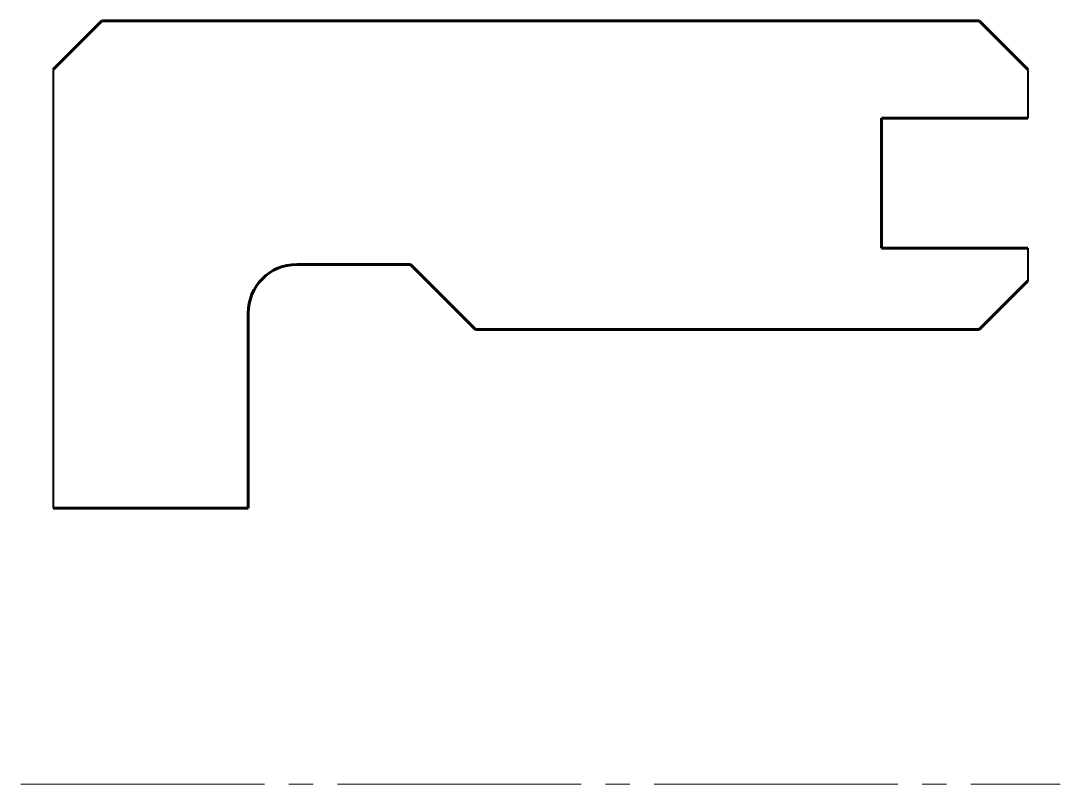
# Model space of a CAD drawing. Header units: millimetres. Extents: x -62 to 2, y 0 to 47.
import ezdxf

# ---------------------------------------------------------------- set-up
doc = ezdxf.new("R2010")
doc.units = ezdxf.units.MM
for name, pattern in [('K5LT32768', [0]), ('K5LT32770', [19.5, 15, -1.5, 1.5, -1.5]), ('K5LT_BASIC', [0])]:
    doc.linetypes.add(name, pattern=pattern)
doc.layers.add('Системный слой', color=7, linetype='Continuous')

msp = doc.modelspace()

# ---------------------------------------------------------------- linework, layer by layer
at = {"layer": 'Системный слой', "color": 150, "linetype": 'K5LT32768', "lineweight": 60, "true_color": 0x0080ff}
for p, q in [((-60, 44), (-57, 47)), ((-3, 47), (-57, 47)), ((0, 44), (-3, 47)), ((-9, 33), (-9, 41)), ((-9, 41), (0, 41)), ((0, 33), (-9, 33)), ((-38, 32), (-34, 28)), ((-38, 32), (-45, 32)), ((-3, 28), (0, 31)), ((-48, 17), (-48, 29)), ((-34, 28), (-3, 28)), ((-60, 17), (-48, 17))]:
    msp.add_line(p, q, dxfattribs=at)
at = {"layer": 'Системный слой', "color": 150, "linetype": 'K5LT_BASIC', "lineweight": 40, "true_color": 0x0080ff}
for p, q in [((-60, 44), (-60, 17)), ((0, 44), (0, 41)), ((0, 33), (0, 31))]:
    msp.add_line(p, q, dxfattribs=at)
at = {"layer": 'Системный слой', "color": 30, "linetype": 'K5LT32770', "lineweight": 18, "true_color": 0xff8000}
msp.add_line((-62, 0), (2, 0), dxfattribs=at)
at = {"layer": 'Системный слой', "color": 150, "linetype": 'K5LT32768', "lineweight": 60, "true_color": 0x0080ff}
msp.add_arc((-45, 29), 3, 90, 180, dxfattribs=at)

doc.saveas('drawing.dxf')
